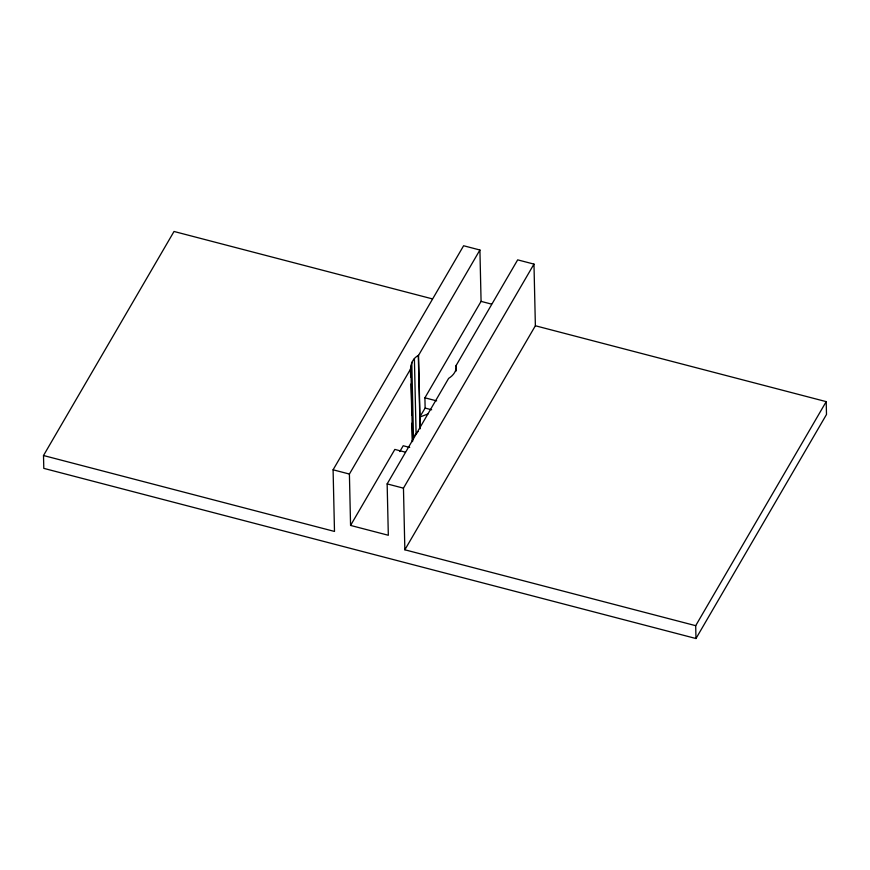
<?xml version="1.0" encoding="UTF-8"?>
<svg xmlns="http://www.w3.org/2000/svg" width="870" height="870" viewBox="0 0 870 870"><rect width="100%" height="100%" fill="white"/><g stroke="black" fill="none" stroke-linecap="round" stroke-linejoin="round"><path stroke-width="1.3" d="M410.912 377.123C409.683 369.108 410.346 359.43 418.546 355.351L479.914 250.005L463.612 245.753L333.09 469.8L334.493 531.439L43.5 455.521L174.022 231.474L432.238 298.845M411.793 362.29L413.478 436.773L412.358 440.785L411.956 423.179M43.5 455.521L43.794 468.364L695.978 638.526L695.695 625.682L404.854 549.796L535.376 325.761L533.973 264.11L517.672 259.858L456.043 365.65L456.25 367.575A22.837 15.573 -1.3 0 1 448.615 378.396L387.15 483.905L388.324 535.267L350.566 525.426L349.403 474.052L410.901 368.488L410.662 366.292M350.566 525.426L394.839 449.42L405.257 452.139M428.007 413.935L419.688 417.121L425.136 408.084L424.908 397.808L481.077 301.379L479.914 250.005M399.808 451.552L403.201 445.744L409.705 447.441M404.854 549.796L403.462 488.157L533.973 264.11M695.695 625.682L826.206 401.635L535.376 325.761M695.978 638.526L826.5 414.479L826.206 401.635M413.478 436.773L418.035 431.52M481.077 301.379L491.496 304.098M424.908 397.808L436.62 400.874M425.136 408.084L431.65 409.781M333.09 469.8L349.403 474.052M387.15 483.905L403.462 488.157M456.174 365.422L456.163 371.012M418.546 355.351L420.21 428.551M418.296 355.471L420.079 428.779M414.392 358.592L416.077 433.086M410.901 368.488L412.554 441.623M411.064 383.898L411.771 415.044"/></g></svg>
